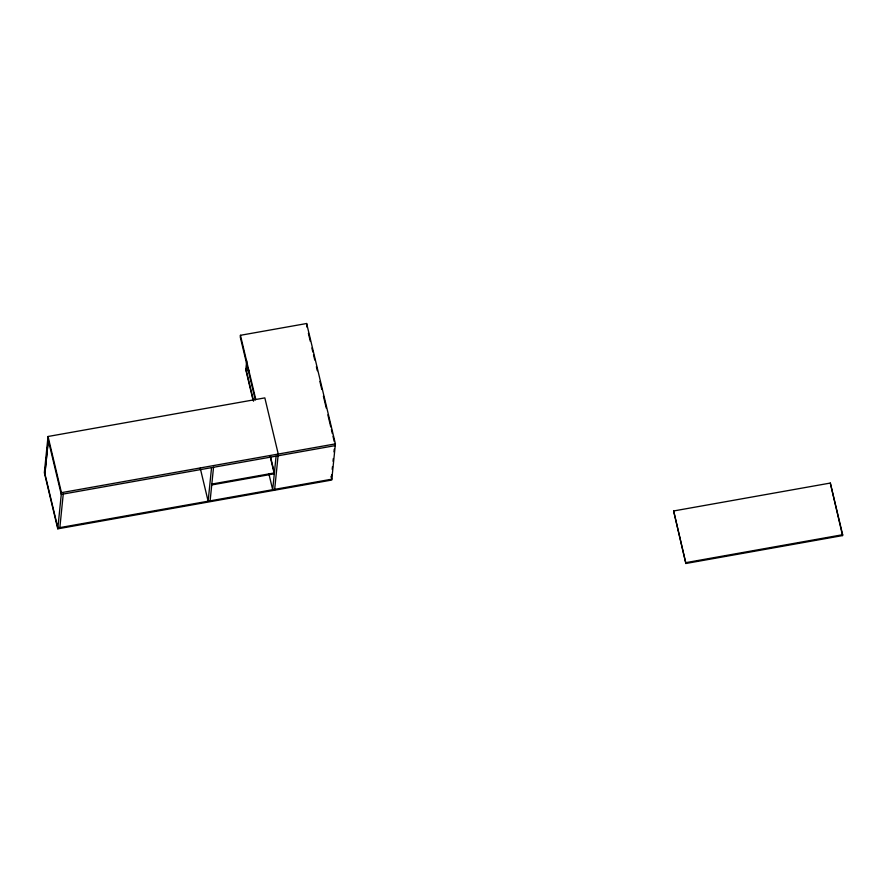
<?xml version="1.0" encoding="UTF-8"?>
<svg xmlns="http://www.w3.org/2000/svg" width="887" height="887" viewBox="0 0 887 887"><rect width="100%" height="100%" fill="white"/><g stroke="black" fill="none" stroke-linecap="round" stroke-linejoin="round"><path stroke-width="1.33" d="M274.582 490.223L278.252 454.055L264.836 397.886L48.02 436.493L44.35 472.66L44.782 474.467L48.264 440.129M48.33 440.24L44.827 474.667L57.777 528.829L331.738 480.044L335.408 443.877L306.647 323.511L240.444 335.297L240.266 337.038L255.29 399.893M57.777 528.829L61.447 492.662L48.02 436.493M59.85 527.61L63.254 494.048M211.549 467.637L208.135 501.199L200.24 468.181M210.119 500.845L213.534 467.283M246.719 360.931L245.81 369.857L253.161 400.625M247.018 364.08L246.331 370.799L249.059 370.311M276.09 456.14L272.686 489.702L268.894 473.858M306.647 323.511L306.902 327.048M331.394 477.372L331.66 474.689M332.204 469.312L332.481 466.629M333.024 461.262L333.301 458.568M333.978 451.86L334.255 449.177M673.632 510.967L685.884 563.489L842.561 535.582L842.65 534.717L830.31 483.06L673.632 510.967L685.884 563.489M830.31 483.06L842.561 535.582M61.447 492.662L335.408 443.877M211.827 484.069L274.382 472.926L270.28 455.752M211.738 484.934L274.294 473.791M685.973 562.624L842.65 534.717M308.388 333.268L310.306 341.295M311.902 347.981L312.856 351.995M313.499 354.667L314.774 360.022M316.371 366.708L317.335 370.722M319.885 381.421L321.804 389.437M323.4 396.123L326.283 408.164M327.88 414.85L330.751 426.88M331.394 429.563L332.359 433.577M332.991 436.249L334.277 441.593M334.798 443.799L335.231 445.607L61.27 494.403L47.843 438.233M331.184 476.496L331.827 479.18L57.866 527.965L44.915 473.802M270.191 456.617L273.983 472.472M240.444 335.297L255.789 399.494M245.899 368.992L253.571 401.09"/></g></svg>
